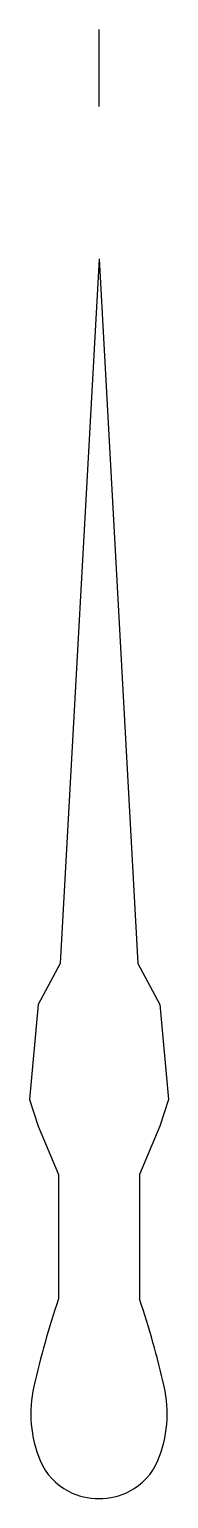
# Model space of a CAD drawing. Header units: millimetres. Extents: x -23 to 23, y -107 to 375.
import ezdxf

# ---------------------------------------------------------------- set-up
doc = ezdxf.new("R2010")
doc.units = ezdxf.units.MM
doc.layers.get('0').update_dxf_attribs({"linetype": 'CONTINUOUS'})

msp = doc.modelspace()

# ---------------------------------------------------------------- linework, layer by layer
for p, q in [((0, 350), (0, 375.34)), ((0, 350), (0, 360)), ((0, 300), (-12.74, 68.45)), ((0, 300), (12.74, 68.45)), ((-12.74, 68.45), (-20, 55)), ((12.74, 68.45), (20, 55)), ((-20, 55), (-22.88, 23.79)), ((20, 55), (22.88, 23.79)), ((-22.88, 23.79), (-20, 15)), ((22.88, 23.79), (20, 15)), ((-20, 15), (-13.28, -0.96)), ((20, 15), (13.28, -0.96)), ((-13.28, -0.96), (-13.28, -41.78)), ((13.28, -0.96), (13.28, -41.78))]:
    msp.add_line(p, q)
for centre, radius, start, end in [((228.76, -125.29), 256.04, 160.9645, 167.6579), ((-228.76, -125.29), 256.04, 12.3421, 19.0355), ((16.98, -79.58), 39.4, 166.7669, 202.8947), ((-16.98, -79.58), 39.4, -22.8947, 13.2331), ((-0.52, -86.91), 20.42, 203.0544, 242.336), ((-0.52, -86.91), 20.42, 203.0544, 242.336), ((0.52, -86.91), 20.42, 297.664, 336.9456), ((0, -85.35), 22.05, 243.0275, 296.9725)]:
    msp.add_arc(centre, radius, start, end)

doc.saveas('drawing.dxf')
